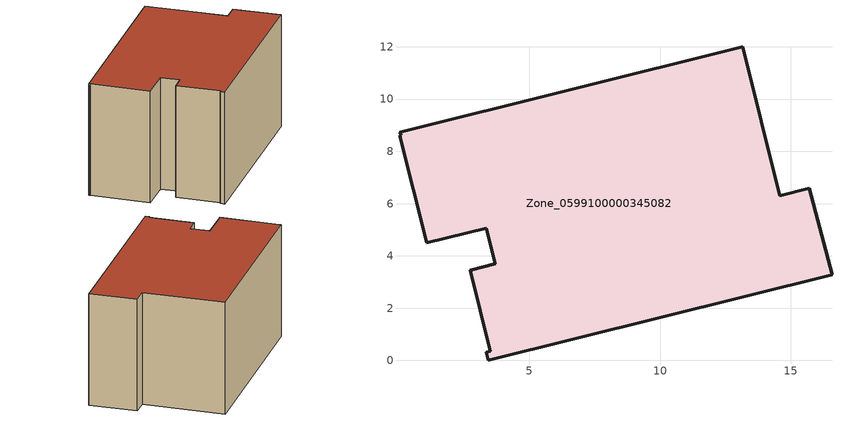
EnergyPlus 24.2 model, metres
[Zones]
Zone_0599100000345082
 floor ground (C_G): 1.07,4.5 0.03,8.6 0.1,8.62 0.04,8.73 13.16,12.01 14.58,6.31 15.7,6.59 16.58,3.28 3.43,0 3.35,0.31 3.51,0.36 2.74,3.45 3.69,3.69 3.35,5.06 z0
 wall outside (C_F): 3.69,3.69 2.74,3.45 3.51,0.36 3.35,0.31 3.43,0 16.58,3.28 15.7,6.59 14.58,6.31 13.16,12.01 0.04,8.73 0.1,8.62 0.03,8.6 1.07,4.5 3.35,5.06 3.69,3.69 z0:8.29
 roof outside (C_R): 0.03,8.6 1.07,4.5 3.35,5.06 3.69,3.69 2.74,3.45 3.51,0.36 3.35,0.31 3.43,0 16.58,3.28 15.7,6.59 14.58,6.31 13.16,12.01 0.04,8.73 0.1,8.62 z8.29
[BUILDING]
Pand.0599100000345082: North Axis=0; Terrain=City; Loads Convergence Tolerance Value=0.04; Temperature Convergence Tolerance Value=0.4; Solar Distribution=FullExterior; Maximum Number of Warmup Days=25; Minimum Number of Warmup Days=1
[Site:Location]
Rotterdam.The.Hague.AP_ZH_NLD Design_Conditions: Latitude=51.96; Longitude=4.45; Time Zone=1; Elevation=-4.5
[SITE:GROUNDTEMPERATURE:BUILDINGSURFACE]
18, 18, 18, 18, 18, 18, 18, 18, 18, 18, 18, 18
[MATERIAL] Thermal Absorptance=0.9; Solar Absorptance=0.7; Visible Absorptance=0.7
Name | Roughness | Thickness | Conductivity | Density | Specific Heat
G.TC.1992-2005 | MediumSmooth | 0.15 | 0.06 | 540 | 1210
F.TC.1992-2005 | Rough | 0.3 | 0.12 | 1920 | 840
R.TC.1992-2005 | MediumRough | 0.2 | 0.08 | 1500 | 1000
[CONSTRUCTION]
C_G: G.TC.1992-2005
C_F: F.TC.1992-2005
C_R: R.TC.1992-2005
[ZONE]
Zone_0599100000345082: Type=1; Multiplier=1; Ceiling Height=Autocalculate; Volume=Autocalculate; Floor Area=autocalculate; Part of Total Floor Area=Yes
[ZONEINFILTRATION:DESIGNFLOWRATE]
Infil_Zone_0599100000345082: Zone or ZoneList or Space or SpaceList=Zone_0599100000345082; Schedule=AlwaysOn; Design Flow Rate Calculation Method=Flow/Area; Flow Rate per Floor Area=0.0015; Constant Term Coefficient=1; Temperature Term Coefficient=0; Velocity Term Coefficient=0; Velocity Squared Term Coefficient=0
[HVACTEMPLATE:ZONE:IDEALLOADSAIRSYSTEM]
Zone_0599100000345082: Maximum Heating Supply Air Temperature=50; Minimum Cooling Supply Air Temperature=13; Maximum Heating Supply Air Humidity Ratio=0.0156; Minimum Cooling Supply Air Humidity Ratio=0.0077; Heating Limit=NoLimit; Cooling Limit=NoLimit; Dehumidification Control Type=ConstantSensibleHeatRatio; Cooling Sensible Heat Ratio=0.7; Dehumidification Setpoint=60; Humidification Control Type=None; Humidification Setpoint=30; Outdoor Air Method=None; Outdoor Air Flow Rate per Person=0.00944; Outdoor Air Flow Rate per Zone Floor Area=0; Outdoor Air Flow Rate per Zone=0; Demand Controlled Ventilation Type=None; Outdoor Air Economizer Type=NoEconomizer; Heat Recovery Type=None; Sensible Heat Recovery Effectiveness=0.7; Latent Heat Recovery Effectiveness=0.65
[ZONECONTROL:THERMOSTAT]
ThermostatControl_Zone_0599100000345082: Zone or ZoneList=Zone_0599100000345082; Control Type Schedule=DualSetpointControlType; Control 1=Thermostat_Zone_0599100000345082; Temperature Difference Between Cutout And Setpoint=0
[THERMOSTATSETPOINT:DUALSETPOINT]
Thermostat_Zone_0599100000345082: Heating Setpoint Temperature Schedule=HeatingSetpoint_Zone_0599100000345082; Cooling Setpoint Temperature Schedule=CoolingSetpoint_Zone_0599100000345082
[SCHEDULE:COMPACT]
HeatingSetpoint_Zone_0599100000345082: Through: 12/31, For: AllDays, Until: 24:00, 21
CoolingSetpoint_Zone_0599100000345082: Through: 12/31, For: AllDays, Until: 24:00, 24
DualSetpointControlType: Through: 12/31, For: AllDays, Until: 24:00, 4
AlwaysOn: Through: 12/31, For: AllDays, Until: 24:00, 1
